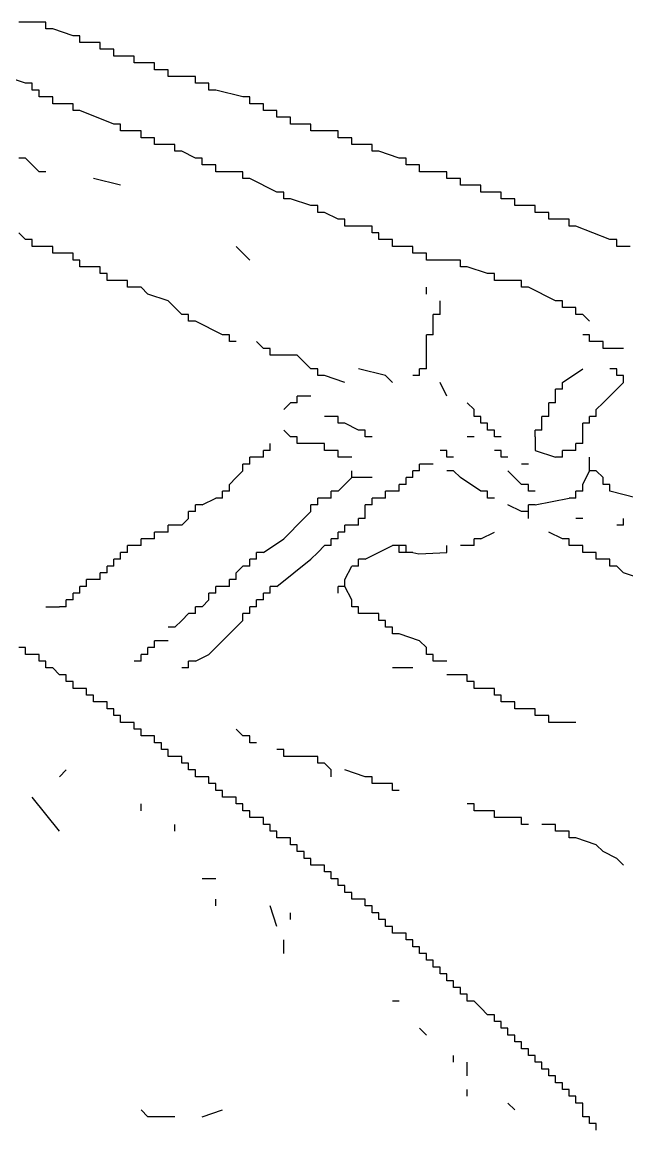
# Model space of a CAD drawing. Extents: x 0.03 to 8.61, y 0.04 to 5.34.
# Drawn here: x 7.011 to 7.633, y 2.306 to 3.444 of the extents above; entities that cross this region are included whole.
import ezdxf

# ---------------------------------------------------------------- set-up
doc = ezdxf.new("R2010")
doc.units = 0

msp = doc.modelspace()

# ---------------------------------------------------------------- linework, layer by layer
at = {"color": 7, "linetype": 'CONTINUOUS'}
for p, q in [((7.014, 3.444), (7.007, 3.444)), ((7.028, 3.444), (7.014, 3.444)), ((7.035, 3.444), (7.028, 3.444)), ((7.035, 3.437), (7.035, 3.444)), ((7.042, 3.437), (7.035, 3.437)), ((7.063, 3.43), (7.042, 3.437)), ((7.07, 3.43), (7.063, 3.43)), ((7.07, 3.423), (7.07, 3.43)), ((7.077, 3.423), (7.07, 3.423)), ((7.084, 3.423), (7.077, 3.423)), ((7.091, 3.423), (7.084, 3.423)), ((7.091, 3.416), (7.091, 3.423)), ((7.098, 3.416), (7.091, 3.416)), ((7.105, 3.416), (7.098, 3.416)), ((7.105, 3.409), (7.105, 3.416)), ((7.112, 3.409), (7.105, 3.409)), ((7.119, 3.409), (7.112, 3.409)), ((7.126, 3.409), (7.119, 3.409)), ((7.126, 3.402), (7.126, 3.409)), ((7.133, 3.402), (7.126, 3.402)), ((7.14, 3.402), (7.133, 3.402)), ((7.147, 3.402), (7.14, 3.402)), ((7.147, 3.395), (7.147, 3.402)), ((7.014, 3.381), (6.972, 3.395)), ((7.154, 3.395), (7.147, 3.395)), ((7.161, 3.395), (7.154, 3.395)), ((7.161, 3.388), (7.161, 3.395)), ((7.021, 3.381), (7.014, 3.381)), ((7.021, 3.374), (7.021, 3.381)), ((7.168, 3.388), (7.161, 3.388)), ((7.182, 3.388), (7.168, 3.388)), ((7.189, 3.388), (7.182, 3.388)), ((7.189, 3.381), (7.189, 3.388)), ((7.196, 3.381), (7.189, 3.381)), ((7.203, 3.381), (7.196, 3.381)), ((7.203, 3.374), (7.203, 3.381)), ((7.028, 3.374), (7.021, 3.374)), ((7.028, 3.367), (7.028, 3.374)), ((7.21, 3.374), (7.203, 3.374)), ((7.238, 3.367), (7.21, 3.374)), ((7.035, 3.367), (7.028, 3.367)), ((7.042, 3.367), (7.035, 3.367)), ((7.042, 3.36), (7.042, 3.367)), ((7.049, 3.36), (7.042, 3.36)), ((7.056, 3.36), (7.049, 3.36)), ((7.063, 3.36), (7.056, 3.36)), ((7.063, 3.353), (7.063, 3.36)), ((7.245, 3.367), (7.238, 3.367)), ((7.245, 3.36), (7.245, 3.367)), ((7.252, 3.36), (7.245, 3.36)), ((7.259, 3.36), (7.252, 3.36)), ((7.259, 3.353), (7.259, 3.36)), ((7.07, 3.353), (7.063, 3.353)), ((7.105, 3.339), (7.07, 3.353)), ((7.266, 3.353), (7.259, 3.353)), ((7.273, 3.353), (7.266, 3.353)), ((7.273, 3.346), (7.273, 3.353)), ((7.28, 3.346), (7.273, 3.346)), ((7.287, 3.346), (7.28, 3.346)), ((7.287, 3.339), (7.287, 3.346)), ((7.112, 3.339), (7.105, 3.339)), ((7.112, 3.332), (7.112, 3.339)), ((7.294, 3.339), (7.287, 3.339)), ((7.301, 3.339), (7.294, 3.339)), ((7.308, 3.339), (7.301, 3.339)), ((7.308, 3.332), (7.308, 3.339)), ((7.119, 3.332), (7.112, 3.332)), ((7.126, 3.332), (7.119, 3.332)), ((7.133, 3.332), (7.126, 3.332)), ((7.133, 3.325), (7.133, 3.332)), ((7.14, 3.325), (7.133, 3.325)), ((7.147, 3.325), (7.14, 3.325)), ((7.147, 3.318), (7.147, 3.325)), ((7.315, 3.332), (7.308, 3.332)), ((7.329, 3.332), (7.315, 3.332)), ((7.336, 3.332), (7.329, 3.332)), ((7.336, 3.325), (7.336, 3.332)), ((7.343, 3.325), (7.336, 3.325)), ((7.35, 3.325), (7.343, 3.325)), ((7.35, 3.318), (7.35, 3.325)), ((7.154, 3.318), (7.147, 3.318)), ((7.161, 3.318), (7.154, 3.318)), ((7.168, 3.318), (7.161, 3.318)), ((7.168, 3.311), (7.168, 3.318)), ((7.175, 3.311), (7.168, 3.311)), ((7.189, 3.304), (7.175, 3.311)), ((7.357, 3.318), (7.35, 3.318)), ((7.364, 3.318), (7.357, 3.318)), ((7.371, 3.318), (7.364, 3.318)), ((7.371, 3.311), (7.371, 3.318)), ((7.378, 3.311), (7.371, 3.311)), ((7.399, 3.304), (7.378, 3.311)), ((7.014, 3.304), (7.007, 3.304)), ((7.021, 3.297), (7.014, 3.304)), ((7.196, 3.304), (7.189, 3.304)), ((7.196, 3.297), (7.196, 3.304)), ((7.406, 3.304), (7.399, 3.304)), ((7.406, 3.297), (7.406, 3.304)), ((7.028, 3.29), (7.021, 3.297)), ((7.035, 3.29), (7.028, 3.29)), ((7.203, 3.297), (7.196, 3.297)), ((7.21, 3.297), (7.203, 3.297)), ((7.21, 3.29), (7.21, 3.297)), ((7.217, 3.29), (7.21, 3.29)), ((7.231, 3.29), (7.217, 3.29)), ((7.238, 3.29), (7.231, 3.29)), ((7.238, 3.283), (7.238, 3.29)), ((7.413, 3.297), (7.406, 3.297)), ((7.42, 3.297), (7.413, 3.297)), ((7.42, 3.29), (7.42, 3.297)), ((7.427, 3.29), (7.42, 3.29)), ((7.441, 3.29), (7.427, 3.29)), ((7.448, 3.29), (7.441, 3.29)), ((7.448, 3.283), (7.448, 3.29)), ((7.112, 3.276), (7.084, 3.283)), ((7.245, 3.283), (7.238, 3.283)), ((7.273, 3.269), (7.245, 3.283)), ((7.455, 3.283), (7.448, 3.283)), ((7.462, 3.283), (7.455, 3.283)), ((7.462, 3.276), (7.462, 3.283)), ((7.28, 3.269), (7.273, 3.269)), ((7.28, 3.262), (7.28, 3.269)), ((7.469, 3.276), (7.462, 3.276)), ((7.476, 3.276), (7.469, 3.276)), ((7.483, 3.276), (7.476, 3.276)), ((7.483, 3.269), (7.483, 3.276)), ((7.49, 3.269), (7.483, 3.269)), ((7.497, 3.269), (7.49, 3.269)), ((7.504, 3.269), (7.497, 3.269)), ((7.504, 3.262), (7.504, 3.269)), ((7.287, 3.262), (7.28, 3.262)), ((7.308, 3.255), (7.287, 3.262)), ((7.315, 3.255), (7.308, 3.255)), ((7.315, 3.248), (7.315, 3.255)), ((7.511, 3.262), (7.504, 3.262)), ((7.518, 3.262), (7.511, 3.262)), ((7.518, 3.255), (7.518, 3.262)), ((7.525, 3.255), (7.518, 3.255)), ((7.532, 3.255), (7.525, 3.255)), ((7.539, 3.255), (7.532, 3.255)), ((7.539, 3.248), (7.539, 3.255)), ((7.322, 3.248), (7.315, 3.248)), ((7.336, 3.241), (7.322, 3.248)), ((7.546, 3.248), (7.539, 3.248)), ((7.553, 3.248), (7.546, 3.248)), ((7.553, 3.241), (7.553, 3.248)), ((7.343, 3.241), (7.336, 3.241)), ((7.343, 3.234), (7.343, 3.241)), ((7.35, 3.234), (7.343, 3.234)), ((7.364, 3.234), (7.35, 3.234)), ((7.371, 3.234), (7.364, 3.234)), ((7.371, 3.227), (7.371, 3.234)), ((7.56, 3.241), (7.553, 3.241)), ((7.567, 3.241), (7.56, 3.241)), ((7.574, 3.241), (7.567, 3.241)), ((7.574, 3.234), (7.574, 3.241)), ((7.581, 3.234), (7.574, 3.234)), ((7.616, 3.22), (7.581, 3.234)), ((7.014, 3.22), (7.007, 3.227)), ((7.021, 3.22), (7.014, 3.22)), ((7.021, 3.213), (7.021, 3.22)), ((7.378, 3.227), (7.371, 3.227)), ((7.378, 3.22), (7.378, 3.227)), ((7.385, 3.22), (7.378, 3.22)), ((7.392, 3.22), (7.385, 3.22)), ((7.392, 3.213), (7.392, 3.22)), ((7.623, 3.22), (7.616, 3.22)), ((7.623, 3.213), (7.623, 3.22)), ((7.028, 3.213), (7.021, 3.213)), ((7.035, 3.213), (7.028, 3.213)), ((7.042, 3.213), (7.035, 3.213)), ((7.042, 3.206), (7.042, 3.213)), ((7.245, 3.199), (7.231, 3.213)), ((7.399, 3.213), (7.392, 3.213)), ((7.406, 3.213), (7.399, 3.213)), ((7.413, 3.213), (7.406, 3.213)), ((7.413, 3.206), (7.413, 3.213)), ((7.63, 3.213), (7.623, 3.213)), ((7.637, 3.213), (7.63, 3.213)), ((7.049, 3.206), (7.042, 3.206)), ((7.056, 3.206), (7.049, 3.206)), ((7.063, 3.206), (7.056, 3.206)), ((7.063, 3.199), (7.063, 3.206)), ((7.07, 3.199), (7.063, 3.199)), ((7.07, 3.192), (7.07, 3.199)), ((7.42, 3.206), (7.413, 3.206)), ((7.427, 3.206), (7.42, 3.206)), ((7.427, 3.199), (7.427, 3.206)), ((7.434, 3.199), (7.427, 3.199)), ((7.455, 3.199), (7.434, 3.199)), ((7.462, 3.199), (7.455, 3.199)), ((7.462, 3.192), (7.462, 3.199)), ((7.077, 3.192), (7.07, 3.192)), ((7.084, 3.192), (7.077, 3.192)), ((7.091, 3.192), (7.084, 3.192)), ((7.091, 3.185), (7.091, 3.192)), ((7.469, 3.192), (7.462, 3.192)), ((7.49, 3.185), (7.469, 3.192)), ((7.098, 3.185), (7.091, 3.185)), ((7.098, 3.178), (7.098, 3.185)), ((7.105, 3.178), (7.098, 3.178)), ((7.112, 3.178), (7.105, 3.178)), ((7.119, 3.178), (7.112, 3.178)), ((7.119, 3.171), (7.119, 3.178)), ((7.497, 3.185), (7.49, 3.185)), ((7.497, 3.178), (7.497, 3.185)), ((7.504, 3.178), (7.497, 3.178)), ((7.518, 3.178), (7.504, 3.178)), ((7.525, 3.178), (7.518, 3.178)), ((7.525, 3.171), (7.525, 3.178)), ((7.126, 3.171), (7.119, 3.171)), ((7.133, 3.171), (7.126, 3.171)), ((7.14, 3.164), (7.133, 3.171)), ((7.161, 3.157), (7.14, 3.164)), ((7.427, 3.164), (7.427, 3.171)), ((7.532, 3.171), (7.525, 3.171)), ((7.56, 3.157), (7.532, 3.171)), ((7.168, 3.15), (7.161, 3.157)), ((7.441, 3.15), (7.441, 3.157)), ((7.567, 3.157), (7.56, 3.157)), ((7.567, 3.15), (7.567, 3.157)), ((7.175, 3.143), (7.168, 3.15)), ((7.182, 3.143), (7.175, 3.143)), ((7.182, 3.136), (7.182, 3.143)), ((7.441, 3.143), (7.434, 3.143)), ((7.434, 3.136), (7.434, 3.143)), ((7.441, 3.143), (7.441, 3.15)), ((7.574, 3.15), (7.567, 3.15)), ((7.581, 3.15), (7.574, 3.15)), ((7.581, 3.143), (7.581, 3.15)), ((7.588, 3.143), (7.581, 3.143)), ((7.595, 3.136), (7.588, 3.143)), ((7.189, 3.136), (7.182, 3.136)), ((7.217, 3.122), (7.189, 3.136)), ((7.434, 3.129), (7.434, 3.136)), ((7.434, 3.122), (7.434, 3.129)), ((7.224, 3.122), (7.217, 3.122)), ((7.224, 3.115), (7.224, 3.122)), ((7.434, 3.122), (7.427, 3.122)), ((7.427, 3.115), (7.427, 3.122)), ((7.595, 3.122), (7.588, 3.122)), ((7.595, 3.115), (7.595, 3.122)), ((7.231, 3.115), (7.224, 3.115)), ((7.259, 3.108), (7.252, 3.115)), ((7.266, 3.108), (7.259, 3.108)), ((7.266, 3.101), (7.266, 3.108)), ((7.427, 3.094), (7.427, 3.115)), ((7.602, 3.115), (7.595, 3.115)), ((7.609, 3.115), (7.602, 3.115)), ((7.609, 3.108), (7.609, 3.115)), ((7.616, 3.108), (7.609, 3.108)), ((7.63, 3.108), (7.616, 3.108)), ((7.273, 3.101), (7.266, 3.101)), ((7.294, 3.101), (7.273, 3.101)), ((7.301, 3.094), (7.294, 3.101)), ((7.308, 3.087), (7.301, 3.094)), ((7.315, 3.087), (7.308, 3.087)), ((7.315, 3.08), (7.315, 3.087)), ((7.385, 3.08), (7.357, 3.087)), ((7.427, 3.087), (7.42, 3.087)), ((7.42, 3.08), (7.42, 3.087)), ((7.427, 3.087), (7.427, 3.094)), ((7.567, 3.073), (7.588, 3.087)), ((7.623, 3.087), (7.616, 3.087)), ((7.623, 3.08), (7.623, 3.087)), ((7.322, 3.08), (7.315, 3.08)), ((7.343, 3.073), (7.322, 3.08)), ((7.392, 3.073), (7.385, 3.08)), ((7.42, 3.08), (7.413, 3.08)), ((7.448, 3.059), (7.441, 3.073)), ((7.567, 3.066), (7.567, 3.073)), ((7.616, 3.059), (7.63, 3.073)), ((7.63, 3.08), (7.623, 3.08)), ((7.63, 3.073), (7.63, 3.08)), ((7.567, 3.066), (7.56, 3.066)), ((7.56, 3.059), (7.56, 3.066)), ((7.28, 3.045), (7.287, 3.052)), ((7.294, 3.052), (7.287, 3.052)), ((7.301, 3.059), (7.294, 3.059)), ((7.294, 3.052), (7.294, 3.059)), ((7.308, 3.059), (7.301, 3.059)), ((7.476, 3.045), (7.469, 3.052)), ((7.56, 3.052), (7.553, 3.052)), ((7.553, 3.045), (7.553, 3.052)), ((7.56, 3.052), (7.56, 3.059)), ((7.602, 3.045), (7.609, 3.052)), ((7.609, 3.052), (7.616, 3.059)), ((7.329, 3.038), (7.322, 3.038)), ((7.336, 3.038), (7.329, 3.038)), ((7.336, 3.031), (7.336, 3.038)), ((7.476, 3.038), (7.476, 3.045)), ((7.483, 3.038), (7.476, 3.038)), ((7.483, 3.031), (7.483, 3.038)), ((7.553, 3.038), (7.546, 3.038)), ((7.546, 3.031), (7.546, 3.038)), ((7.553, 3.038), (7.553, 3.045)), ((7.602, 3.038), (7.595, 3.038)), ((7.595, 3.031), (7.595, 3.038)), ((7.602, 3.038), (7.602, 3.045)), ((7.343, 3.031), (7.336, 3.031)), ((7.357, 3.024), (7.343, 3.031)), ((7.49, 3.031), (7.483, 3.031)), ((7.49, 3.024), (7.49, 3.031)), ((7.546, 3.024), (7.546, 3.031)), ((7.595, 3.031), (7.588, 3.031)), ((7.588, 3.024), (7.588, 3.031)), ((7.287, 3.017), (7.28, 3.024)), ((7.294, 3.017), (7.287, 3.017)), ((7.294, 3.01), (7.294, 3.017)), ((7.364, 3.024), (7.357, 3.024)), ((7.364, 3.017), (7.364, 3.024)), ((7.371, 3.017), (7.364, 3.017)), ((7.476, 3.017), (7.469, 3.017)), ((7.497, 3.024), (7.49, 3.024)), ((7.497, 3.017), (7.497, 3.024)), ((7.504, 3.017), (7.497, 3.017)), ((7.546, 3.024), (7.539, 3.024)), ((7.539, 3.017), (7.539, 3.024)), ((7.539, 3.017), (7.539, 3.003)), ((7.588, 3.017), (7.588, 3.024)), ((7.588, 3.01), (7.588, 3.017)), ((7.266, 3.003), (7.259, 3.003)), ((7.259, 2.996), (7.259, 3.003)), ((7.266, 3.003), (7.266, 3.01)), ((7.301, 3.01), (7.294, 3.01)), ((7.315, 3.01), (7.301, 3.01)), ((7.322, 3.01), (7.315, 3.01)), ((7.322, 3.003), (7.322, 3.01)), ((7.329, 3.003), (7.322, 3.003)), ((7.336, 3.003), (7.329, 3.003)), ((7.336, 2.996), (7.336, 3.003)), ((7.448, 3.003), (7.441, 3.003)), ((7.448, 2.996), (7.448, 3.003)), ((7.504, 3.003), (7.497, 3.003)), ((7.504, 2.996), (7.504, 3.003)), ((7.539, 3.003), (7.56, 2.996)), ((7.574, 3.003), (7.567, 3.003)), ((7.567, 2.996), (7.567, 3.003)), ((7.581, 3.003), (7.574, 3.003)), ((7.588, 3.01), (7.581, 3.01)), ((7.581, 3.003), (7.581, 3.01)), ((7.252, 2.996), (7.245, 2.996)), ((7.245, 2.989), (7.245, 2.996)), ((7.259, 2.996), (7.252, 2.996)), ((7.343, 2.996), (7.336, 2.996)), ((7.35, 2.996), (7.343, 2.996)), ((7.455, 2.996), (7.448, 2.996)), ((7.511, 2.996), (7.504, 2.996)), ((7.567, 2.996), (7.56, 2.996)), ((7.595, 2.989), (7.595, 2.996)), ((7.231, 2.975), (7.238, 2.982)), ((7.245, 2.989), (7.238, 2.989)), ((7.238, 2.982), (7.238, 2.989)), ((7.35, 2.975), (7.35, 2.982)), ((7.42, 2.982), (7.413, 2.982)), ((7.413, 2.975), (7.413, 2.982)), ((7.427, 2.989), (7.42, 2.989)), ((7.42, 2.982), (7.42, 2.989)), ((7.434, 2.989), (7.427, 2.989)), ((7.455, 2.982), (7.448, 2.982)), ((7.462, 2.975), (7.455, 2.982)), ((7.525, 2.968), (7.511, 2.982)), ((7.532, 2.989), (7.525, 2.989)), ((7.588, 2.968), (7.595, 2.982)), ((7.595, 2.982), (7.595, 2.989)), ((7.602, 2.982), (7.595, 2.982)), ((7.609, 2.975), (7.602, 2.982)), ((7.224, 2.968), (7.231, 2.975)), ((7.336, 2.961), (7.35, 2.975)), ((7.357, 2.975), (7.35, 2.975)), ((7.371, 2.975), (7.357, 2.975)), ((7.413, 2.975), (7.406, 2.975)), ((7.406, 2.968), (7.406, 2.975)), ((7.483, 2.961), (7.462, 2.975)), ((7.609, 2.968), (7.609, 2.975)), ((7.224, 2.961), (7.217, 2.961)), ((7.217, 2.954), (7.217, 2.961)), ((7.224, 2.961), (7.224, 2.968)), ((7.336, 2.961), (7.329, 2.961)), ((7.329, 2.954), (7.329, 2.961)), ((7.392, 2.961), (7.385, 2.961)), ((7.385, 2.954), (7.385, 2.961)), ((7.399, 2.961), (7.392, 2.961)), ((7.406, 2.968), (7.399, 2.968)), ((7.399, 2.961), (7.399, 2.968)), ((7.49, 2.961), (7.483, 2.961)), ((7.49, 2.954), (7.49, 2.961)), ((7.532, 2.968), (7.525, 2.968)), ((7.532, 2.961), (7.532, 2.968)), ((7.539, 2.961), (7.532, 2.961)), ((7.588, 2.961), (7.581, 2.961)), ((7.581, 2.954), (7.581, 2.961)), ((7.588, 2.961), (7.588, 2.968)), ((7.616, 2.968), (7.609, 2.968)), ((7.616, 2.961), (7.616, 2.968)), ((7.644, 2.954), (7.616, 2.961)), ((7.196, 2.947), (7.189, 2.947)), ((7.189, 2.94), (7.189, 2.947)), ((7.196, 2.947), (7.21, 2.954)), ((7.217, 2.954), (7.21, 2.954)), ((7.315, 2.947), (7.308, 2.947)), ((7.308, 2.94), (7.308, 2.947)), ((7.322, 2.954), (7.315, 2.954)), ((7.315, 2.947), (7.315, 2.954)), ((7.329, 2.954), (7.322, 2.954)), ((7.371, 2.947), (7.364, 2.947)), ((7.364, 2.94), (7.364, 2.947)), ((7.378, 2.954), (7.371, 2.954)), ((7.371, 2.947), (7.371, 2.954)), ((7.385, 2.954), (7.378, 2.954)), ((7.497, 2.954), (7.49, 2.954)), ((7.525, 2.94), (7.511, 2.947)), ((7.539, 2.947), (7.532, 2.947)), ((7.532, 2.94), (7.532, 2.947)), ((7.539, 2.947), (7.574, 2.954)), ((7.581, 2.954), (7.574, 2.954)), ((7.189, 2.94), (7.182, 2.94)), ((7.182, 2.933), (7.182, 2.94)), ((7.294, 2.926), (7.308, 2.94)), ((7.364, 2.933), (7.364, 2.94)), ((7.532, 2.94), (7.525, 2.94)), ((7.532, 2.933), (7.532, 2.94)), ((7.168, 2.926), (7.161, 2.926)), ((7.161, 2.919), (7.161, 2.926)), ((7.175, 2.926), (7.168, 2.926)), ((7.175, 2.926), (7.182, 2.933)), ((7.287, 2.919), (7.294, 2.926)), ((7.35, 2.926), (7.343, 2.926)), ((7.343, 2.919), (7.343, 2.926)), ((7.357, 2.926), (7.35, 2.926)), ((7.364, 2.933), (7.357, 2.933)), ((7.357, 2.926), (7.357, 2.933)), ((7.588, 2.933), (7.581, 2.933)), ((7.63, 2.926), (7.623, 2.926)), ((7.63, 2.926), (7.63, 2.933)), ((7.154, 2.919), (7.147, 2.919)), ((7.147, 2.912), (7.147, 2.919)), ((7.161, 2.919), (7.154, 2.919)), ((7.28, 2.912), (7.287, 2.919)), ((7.343, 2.919), (7.336, 2.919)), ((7.336, 2.912), (7.336, 2.919)), ((7.483, 2.912), (7.497, 2.919)), ((7.567, 2.912), (7.553, 2.919)), ((7.126, 2.905), (7.119, 2.905)), ((7.119, 2.898), (7.119, 2.905)), ((7.133, 2.905), (7.126, 2.905)), ((7.14, 2.912), (7.133, 2.912)), ((7.133, 2.905), (7.133, 2.912)), ((7.147, 2.912), (7.14, 2.912)), ((7.259, 2.898), (7.28, 2.912)), ((7.315, 2.898), (7.322, 2.905)), ((7.329, 2.905), (7.322, 2.905)), ((7.336, 2.912), (7.329, 2.912)), ((7.329, 2.905), (7.329, 2.912)), ((7.364, 2.891), (7.392, 2.905)), ((7.399, 2.905), (7.392, 2.905)), ((7.406, 2.905), (7.399, 2.905)), ((7.399, 2.898), (7.399, 2.905)), ((7.406, 2.898), (7.406, 2.905)), ((7.448, 2.898), (7.448, 2.905)), ((7.469, 2.905), (7.462, 2.905)), ((7.476, 2.905), (7.469, 2.905)), ((7.483, 2.912), (7.476, 2.912)), ((7.476, 2.905), (7.476, 2.912)), ((7.574, 2.912), (7.567, 2.912)), ((7.574, 2.905), (7.574, 2.912)), ((7.581, 2.905), (7.574, 2.905)), ((7.588, 2.905), (7.581, 2.905)), ((7.588, 2.898), (7.588, 2.905)), ((7.112, 2.891), (7.105, 2.891)), ((7.105, 2.884), (7.105, 2.891)), ((7.119, 2.898), (7.112, 2.898)), ((7.112, 2.891), (7.112, 2.898)), ((7.252, 2.891), (7.245, 2.891)), ((7.245, 2.884), (7.245, 2.891)), ((7.259, 2.898), (7.252, 2.898)), ((7.252, 2.891), (7.252, 2.898)), ((7.273, 2.863), (7.308, 2.891)), ((7.308, 2.891), (7.315, 2.898)), ((7.364, 2.891), (7.357, 2.891)), ((7.357, 2.884), (7.357, 2.891)), ((7.406, 2.898), (7.399, 2.898)), ((7.413, 2.898), (7.406, 2.898)), ((7.413, 2.898), (7.4193, 2.8966)), ((7.4193, 2.8966), (7.448, 2.898)), ((7.595, 2.898), (7.588, 2.898)), ((7.602, 2.898), (7.595, 2.898)), ((7.602, 2.891), (7.602, 2.898)), ((7.609, 2.891), (7.602, 2.891)), ((7.616, 2.891), (7.609, 2.891)), ((7.616, 2.884), (7.616, 2.891)), ((7.105, 2.884), (7.098, 2.884)), ((7.098, 2.877), (7.098, 2.884)), ((7.231, 2.877), (7.238, 2.884)), ((7.245, 2.884), (7.238, 2.884)), ((7.343, 2.87), (7.35, 2.884)), ((7.357, 2.884), (7.35, 2.884)), ((7.623, 2.884), (7.616, 2.884)), ((7.63, 2.877), (7.623, 2.884)), ((7.084, 2.87), (7.077, 2.87)), ((7.077, 2.863), (7.077, 2.87)), ((7.091, 2.87), (7.084, 2.87)), ((7.098, 2.877), (7.091, 2.877)), ((7.091, 2.87), (7.091, 2.877)), ((7.231, 2.87), (7.224, 2.87)), ((7.224, 2.863), (7.224, 2.87)), ((7.231, 2.87), (7.231, 2.877)), ((7.343, 2.863), (7.343, 2.87)), ((7.651, 2.87), (7.63, 2.877)), ((7.07, 2.856), (7.063, 2.856)), ((7.063, 2.849), (7.063, 2.856)), ((7.077, 2.863), (7.07, 2.863)), ((7.07, 2.856), (7.07, 2.863)), ((7.21, 2.856), (7.203, 2.856)), ((7.203, 2.849), (7.203, 2.856)), ((7.217, 2.863), (7.21, 2.863)), ((7.21, 2.856), (7.21, 2.863)), ((7.224, 2.863), (7.217, 2.863)), ((7.266, 2.856), (7.259, 2.856)), ((7.259, 2.849), (7.259, 2.856)), ((7.273, 2.863), (7.266, 2.863)), ((7.266, 2.856), (7.266, 2.863)), ((7.343, 2.863), (7.336, 2.863)), ((7.336, 2.856), (7.336, 2.863)), ((7.35, 2.849), (7.343, 2.863)), ((7.063, 2.849), (7.056, 2.849)), ((7.056, 2.842), (7.056, 2.849)), ((7.196, 2.842), (7.203, 2.849)), ((7.259, 2.849), (7.252, 2.849)), ((7.252, 2.842), (7.252, 2.849)), ((7.35, 2.842), (7.35, 2.849)), ((7.035, 2.842), (7.049, 2.842)), ((7.056, 2.842), (7.049, 2.842)), ((7.175, 2.828), (7.182, 2.835)), ((7.189, 2.835), (7.182, 2.835)), ((7.196, 2.842), (7.189, 2.842)), ((7.189, 2.835), (7.189, 2.842)), ((7.245, 2.835), (7.238, 2.835)), ((7.238, 2.828), (7.238, 2.835)), ((7.252, 2.842), (7.245, 2.842)), ((7.245, 2.835), (7.245, 2.842)), ((7.357, 2.842), (7.35, 2.842)), ((7.357, 2.835), (7.357, 2.842)), ((7.364, 2.835), (7.357, 2.835)), ((7.371, 2.835), (7.364, 2.835)), ((7.378, 2.835), (7.371, 2.835)), ((7.378, 2.828), (7.378, 2.835)), ((7.168, 2.821), (7.175, 2.828)), ((7.231, 2.821), (7.238, 2.828)), ((7.385, 2.828), (7.378, 2.828)), ((7.385, 2.821), (7.385, 2.828)), ((7.168, 2.821), (7.161, 2.821)), ((7.217, 2.807), (7.224, 2.814)), ((7.224, 2.814), (7.231, 2.821)), ((7.392, 2.821), (7.385, 2.821)), ((7.392, 2.814), (7.392, 2.821)), ((7.399, 2.814), (7.392, 2.814)), ((7.42, 2.807), (7.399, 2.814)), ((7.014, 2.8), (7.007, 2.8)), ((7.014, 2.793), (7.014, 2.8)), ((7.147, 2.8), (7.14, 2.8)), ((7.14, 2.793), (7.14, 2.8)), ((7.154, 2.807), (7.147, 2.807)), ((7.147, 2.8), (7.147, 2.807)), ((7.161, 2.807), (7.154, 2.807)), ((7.203, 2.793), (7.21, 2.8)), ((7.21, 2.8), (7.217, 2.807)), ((7.427, 2.8), (7.42, 2.807)), ((7.427, 2.793), (7.427, 2.8)), ((7.021, 2.793), (7.014, 2.793)), ((7.028, 2.793), (7.021, 2.793)), ((7.028, 2.786), (7.028, 2.793)), ((7.14, 2.793), (7.133, 2.793)), ((7.133, 2.786), (7.133, 2.793)), ((7.189, 2.786), (7.203, 2.793)), ((7.434, 2.793), (7.427, 2.793)), ((7.434, 2.786), (7.434, 2.793)), ((7.035, 2.786), (7.028, 2.786)), ((7.035, 2.779), (7.035, 2.786)), ((7.042, 2.779), (7.035, 2.779)), ((7.049, 2.772), (7.042, 2.779)), ((7.133, 2.786), (7.126, 2.786)), ((7.182, 2.779), (7.175, 2.779)), ((7.189, 2.786), (7.182, 2.786)), ((7.182, 2.779), (7.182, 2.786)), ((7.413, 2.779), (7.392, 2.779)), ((7.441, 2.786), (7.434, 2.786)), ((7.448, 2.786), (7.441, 2.786)), ((7.056, 2.772), (7.049, 2.772)), ((7.056, 2.765), (7.056, 2.772)), ((7.063, 2.765), (7.056, 2.765)), ((7.063, 2.758), (7.063, 2.765)), ((7.462, 2.772), (7.448, 2.772)), ((7.469, 2.772), (7.462, 2.772)), ((7.469, 2.765), (7.469, 2.772)), ((7.476, 2.765), (7.469, 2.765)), ((7.476, 2.758), (7.476, 2.765)), ((7.07, 2.758), (7.063, 2.758)), ((7.077, 2.758), (7.07, 2.758)), ((7.077, 2.751), (7.077, 2.758)), ((7.483, 2.758), (7.476, 2.758)), ((7.49, 2.758), (7.483, 2.758)), ((7.497, 2.758), (7.49, 2.758)), ((7.497, 2.751), (7.497, 2.758)), ((7.084, 2.744), (7.084, 2.751)), ((7.091, 2.744), (7.084, 2.744)), ((7.098, 2.744), (7.091, 2.744)), ((7.098, 2.737), (7.098, 2.744)), ((7.504, 2.751), (7.497, 2.751)), ((7.504, 2.744), (7.504, 2.751)), ((7.511, 2.744), (7.504, 2.744)), ((7.518, 2.744), (7.511, 2.744)), ((7.518, 2.737), (7.518, 2.744)), ((7.105, 2.737), (7.098, 2.737)), ((7.105, 2.73), (7.105, 2.737)), ((7.525, 2.737), (7.518, 2.737)), ((7.532, 2.737), (7.525, 2.737)), ((7.539, 2.737), (7.532, 2.737)), ((7.539, 2.73), (7.539, 2.737)), ((7.112, 2.73), (7.105, 2.73)), ((7.112, 2.723), (7.112, 2.73)), ((7.119, 2.723), (7.112, 2.723)), ((7.126, 2.723), (7.119, 2.723)), ((7.126, 2.716), (7.126, 2.723)), ((7.546, 2.73), (7.539, 2.73)), ((7.553, 2.73), (7.546, 2.73)), ((7.553, 2.723), (7.553, 2.73)), ((7.56, 2.723), (7.553, 2.723)), ((7.581, 2.723), (7.56, 2.723)), ((7.133, 2.716), (7.126, 2.716)), ((7.133, 2.709), (7.133, 2.716)), ((7.14, 2.709), (7.133, 2.709)), ((7.147, 2.709), (7.14, 2.709)), ((7.147, 2.702), (7.147, 2.709)), ((7.238, 2.709), (7.231, 2.716)), ((7.245, 2.709), (7.238, 2.709)), ((7.245, 2.702), (7.245, 2.709)), ((7.154, 2.702), (7.147, 2.702)), ((7.154, 2.695), (7.154, 2.702)), ((7.252, 2.702), (7.245, 2.702)), ((7.161, 2.695), (7.154, 2.695)), ((7.168, 2.688), (7.161, 2.688)), ((7.175, 2.688), (7.168, 2.688)), ((7.175, 2.681), (7.175, 2.688)), ((7.28, 2.695), (7.273, 2.695)), ((7.28, 2.688), (7.28, 2.695)), ((7.287, 2.688), (7.28, 2.688)), ((7.308, 2.688), (7.287, 2.688)), ((7.315, 2.688), (7.308, 2.688)), ((7.315, 2.681), (7.315, 2.688)), ((7.049, 2.667), (7.056, 2.674)), ((7.182, 2.681), (7.175, 2.681)), ((7.182, 2.674), (7.182, 2.681)), ((7.189, 2.674), (7.182, 2.674)), ((7.322, 2.681), (7.315, 2.681)), ((7.329, 2.674), (7.322, 2.681)), ((7.329, 2.667), (7.329, 2.674)), ((7.364, 2.667), (7.343, 2.674)), ((7.196, 2.667), (7.189, 2.667)), ((7.203, 2.667), (7.196, 2.667)), ((7.203, 2.66), (7.203, 2.667)), ((7.371, 2.667), (7.364, 2.667)), ((7.371, 2.66), (7.371, 2.667)), ((7.21, 2.66), (7.203, 2.66)), ((7.21, 2.653), (7.21, 2.66)), ((7.217, 2.653), (7.21, 2.653)), ((7.217, 2.646), (7.217, 2.653)), ((7.378, 2.66), (7.371, 2.66)), ((7.385, 2.66), (7.378, 2.66)), ((7.392, 2.66), (7.385, 2.66)), ((7.392, 2.653), (7.392, 2.66)), ((7.399, 2.653), (7.392, 2.653)), ((7.049, 2.611), (7.021, 2.646)), ((7.224, 2.646), (7.217, 2.646)), ((7.231, 2.646), (7.224, 2.646)), ((7.231, 2.639), (7.231, 2.646)), ((7.133, 2.632), (7.133, 2.639)), ((7.238, 2.639), (7.231, 2.639)), ((7.238, 2.632), (7.238, 2.639)), ((7.245, 2.632), (7.238, 2.632)), ((7.245, 2.625), (7.245, 2.632)), ((7.476, 2.639), (7.469, 2.639)), ((7.476, 2.632), (7.476, 2.639)), ((7.483, 2.632), (7.476, 2.632)), ((7.49, 2.632), (7.483, 2.632)), ((7.497, 2.632), (7.49, 2.632)), ((7.497, 2.625), (7.497, 2.632)), ((7.168, 2.611), (7.168, 2.618)), ((7.252, 2.625), (7.245, 2.625)), ((7.259, 2.625), (7.252, 2.625)), ((7.259, 2.618), (7.259, 2.625)), ((7.266, 2.618), (7.259, 2.618)), ((7.266, 2.611), (7.266, 2.618)), ((7.504, 2.625), (7.497, 2.625)), ((7.518, 2.625), (7.504, 2.625)), ((7.525, 2.625), (7.518, 2.625)), ((7.525, 2.618), (7.525, 2.625)), ((7.532, 2.618), (7.525, 2.618)), ((7.553, 2.618), (7.546, 2.618)), ((7.56, 2.618), (7.553, 2.618)), ((7.56, 2.611), (7.56, 2.618)), ((7.273, 2.611), (7.266, 2.611)), ((7.567, 2.611), (7.56, 2.611)), ((7.574, 2.611), (7.567, 2.611)), ((7.574, 2.604), (7.574, 2.611)), ((7.28, 2.604), (7.273, 2.604)), ((7.287, 2.604), (7.28, 2.604)), ((7.287, 2.597), (7.287, 2.604)), ((7.294, 2.597), (7.287, 2.597)), ((7.294, 2.59), (7.294, 2.597)), ((7.581, 2.604), (7.574, 2.604)), ((7.602, 2.597), (7.581, 2.604)), ((7.609, 2.59), (7.602, 2.597)), ((7.301, 2.583), (7.301, 2.59)), ((7.308, 2.583), (7.301, 2.583)), ((7.623, 2.583), (7.609, 2.59)), ((7.63, 2.576), (7.623, 2.583)), ((7.315, 2.576), (7.308, 2.576)), ((7.322, 2.576), (7.315, 2.576)), ((7.322, 2.569), (7.322, 2.576)), ((7.21, 2.562), (7.196, 2.562)), ((7.329, 2.569), (7.322, 2.569)), ((7.329, 2.562), (7.329, 2.569)), ((7.336, 2.562), (7.329, 2.562)), ((7.336, 2.555), (7.336, 2.562)), ((7.343, 2.555), (7.336, 2.555)), ((7.21, 2.534), (7.21, 2.541)), ((7.35, 2.548), (7.343, 2.548)), ((7.35, 2.541), (7.35, 2.548)), ((7.357, 2.541), (7.35, 2.541)), ((7.364, 2.541), (7.357, 2.541)), ((7.364, 2.534), (7.364, 2.541)), ((7.273, 2.513), (7.266, 2.534)), ((7.287, 2.52), (7.287, 2.527)), ((7.371, 2.534), (7.364, 2.534)), ((7.371, 2.527), (7.371, 2.534)), ((7.378, 2.527), (7.371, 2.527)), ((7.378, 2.52), (7.378, 2.527)), ((7.385, 2.52), (7.378, 2.52)), ((7.392, 2.513), (7.385, 2.513)), ((7.392, 2.506), (7.392, 2.513)), ((7.406, 2.506), (7.399, 2.506)), ((7.406, 2.499), (7.406, 2.506)), ((7.28, 2.485), (7.28, 2.499)), ((7.413, 2.499), (7.406, 2.499)), ((7.413, 2.492), (7.413, 2.499)), ((7.42, 2.485), (7.42, 2.492)), ((7.427, 2.478), (7.427, 2.485)), ((7.434, 2.478), (7.427, 2.478)), ((7.434, 2.471), (7.434, 2.478)), ((7.441, 2.471), (7.434, 2.471)), ((7.448, 2.464), (7.441, 2.464)), ((7.455, 2.457), (7.448, 2.457)), ((7.462, 2.45), (7.455, 2.45)), ((7.462, 2.443), (7.462, 2.45)), ((7.399, 2.436), (7.392, 2.436)), ((7.469, 2.436), (7.469, 2.443)), ((7.483, 2.429), (7.476, 2.436)), ((7.49, 2.422), (7.483, 2.429)), ((7.497, 2.422), (7.49, 2.422)), ((7.497, 2.415), (7.497, 2.422)), ((7.504, 2.408), (7.504, 2.415)), ((7.427, 2.401), (7.42, 2.408)), ((7.511, 2.401), (7.511, 2.408)), ((7.518, 2.394), (7.518, 2.401)), ((7.525, 2.394), (7.518, 2.394)), ((7.525, 2.387), (7.525, 2.394)), ((7.455, 2.373), (7.455, 2.38)), ((7.532, 2.387), (7.525, 2.387)), ((7.539, 2.38), (7.532, 2.38)), ((7.539, 2.373), (7.539, 2.38)), ((7.469, 2.359), (7.469, 2.373)), ((7.546, 2.373), (7.539, 2.373)), ((7.546, 2.366), (7.546, 2.373)), ((7.553, 2.366), (7.546, 2.366)), ((7.553, 2.359), (7.553, 2.366)), ((7.56, 2.359), (7.553, 2.359)), ((7.56, 2.352), (7.56, 2.359)), ((7.469, 2.338), (7.469, 2.345)), ((7.567, 2.345), (7.567, 2.352)), ((7.574, 2.345), (7.567, 2.345)), ((7.574, 2.338), (7.574, 2.345)), ((7.581, 2.331), (7.581, 2.338)), ((7.14, 2.317), (7.133, 2.324)), ((7.196, 2.317), (7.217, 2.324)), ((7.518, 2.324), (7.511, 2.331)), ((7.588, 2.324), (7.588, 2.331)), ((7.168, 2.317), (7.14, 2.317)), ((7.595, 2.317), (7.588, 2.317)), ((7.595, 2.31), (7.595, 2.317)), ((7.602, 2.303), (7.602, 2.31))]:
    msp.add_line(p, q, dxfattribs=at)
at = {"color": 5, "linetype": 'CONTINUOUS'}
for p, q in [((7.084, 2.751), (7.077, 2.751)), ((7.161, 2.688), (7.161, 2.695)), ((7.189, 2.667), (7.189, 2.674)), ((7.273, 2.604), (7.273, 2.611)), ((7.301, 2.59), (7.294, 2.59)), ((7.308, 2.576), (7.308, 2.583)), ((7.343, 2.548), (7.343, 2.555)), ((7.385, 2.513), (7.385, 2.52)), ((7.42, 2.492), (7.413, 2.492)), ((7.427, 2.485), (7.42, 2.485)), ((7.441, 2.464), (7.441, 2.471)), ((7.448, 2.457), (7.448, 2.464)), ((7.455, 2.45), (7.455, 2.457)), ((7.504, 2.415), (7.497, 2.415)), ((7.511, 2.408), (7.504, 2.408)), ((7.518, 2.401), (7.511, 2.401)), ((7.532, 2.38), (7.532, 2.387)), ((7.567, 2.352), (7.56, 2.352)), ((7.581, 2.338), (7.574, 2.338)), ((7.588, 2.331), (7.581, 2.331))]:
    msp.add_line(p, q, dxfattribs=at)
at = {"color": 1, "linetype": 'CONTINUOUS'}
for p, q in [((7.399, 2.506), (7.392, 2.506)), ((7.469, 2.443), (7.462, 2.443)), ((7.476, 2.436), (7.469, 2.436)), ((7.588, 2.317), (7.588, 2.324)), ((7.602, 2.31), (7.595, 2.31))]:
    msp.add_line(p, q, dxfattribs=at)

doc.saveas('drawing.dxf')
